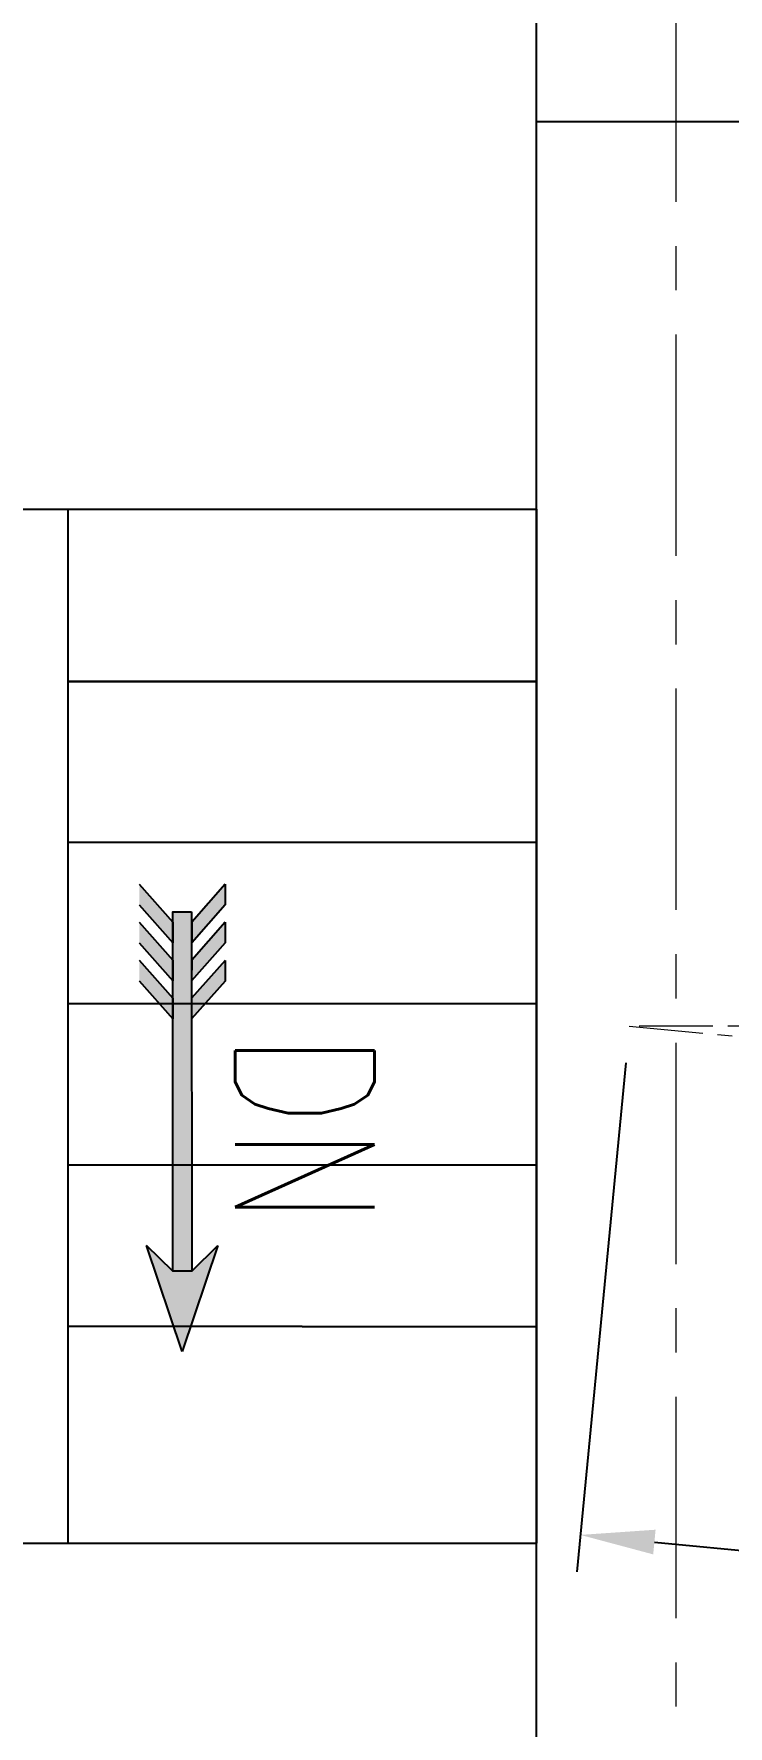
# Model space of a CAD drawing. Header units: millimetres. Extents: x -243837 to -5443, y 40 to 285140.
# Drawn here: x -147703 to -145463, y 17264 to 22726 of the extents above; entities that cross this region are included whole.
import ezdxf

# ---------------------------------------------------------------- set-up
doc = ezdxf.new("R2010")
doc.units = ezdxf.units.MM
doc.linetypes.add('CENTER', pattern=[50.8, 31.75, -6.35, 6.35, -6.35])
for name, color, linetype in [('0-45-GRID MARKS', 6, 'Continuous'), ('11', 7, 'Continuous'), ('CONTOUR50', 4, 'Continuous'), ('DWG', 7, 'Continuous')]:
    doc.layers.add(name, color=color, linetype=linetype)
for name, color, linetype, lineweight in [('5', 6, 'Continuous', 30), ('CEN', 1, 'CENTER', 9), ('R-OBJECT', 2, 'Continuous', 20)]:
    doc.layers.add(name, color=color, linetype=linetype, lineweight=lineweight)
doc.styles.add('KA', font='romans.shx', dxfattribs={"width": 0.7})
doc.styles.add('ROMANS_BIG', font='romans.shx', dxfattribs={"width": 0.85, "bigfont": 'bigfont.shx'})
doc.dimstyles.new('KAT', dxfattribs={"dimscale": 125, "dimtxt": 2.5, "dimasz": 2, "dimexe": 1, "dimexo": 0.06, "dimgap": 0.5, "dimtad": 1, "dimdec": 0, "dimzin": 0, "dimdsep": 46, "dimtxsty": 'KA', "dimcen": 1.5, "dimclrd": 1, "dimclre": 1, "dimclrt": 4, "dimadec": 0, "dimazin": 0, "dimtfac": 1, "dimtdec": 0, "dimtmove": 0, "dimatfit": 2, "dimfxl": 1.5, "dimtolj": 1, "dimtzin": 0, "dimarcsym": 0})

# ---------------------------------------------------------------- blocks, each defined once
blk = doc.blocks.new('A$C5DC45814')
blk = doc.blocks.new('A$C662E1037')
at = {"layer": 'DWG'}
h = blk.add_hatch(color=5, dxfattribs=at)
h.set_gradient(color1=(0, 0, 255), rotation=90, tint=1, name='INVCURVED')
h.paths.add_polyline_path([(63.1, 14.5), (7.8, -41.7), (7.7, -82.5), (63, -138.7), (-165.3, -62)])
h = blk.add_hatch(color=5, dxfattribs=at)
h.set_gradient(color1=(0, 0, 255), tint=1, name='CURVED')
h.paths.add_polyline_path([(632.3, 30.3), (676.8, 30.3), (595.1, -41.7), (550.6, -41.6)])
h.paths.add_polyline_path([(714.1, 30.3), (758.6, 30.2), (676.9, -41.7), (632.4, -41.7)])
h.paths.add_polyline_path([(796.3, 30.2), (840.8, 30.2), (759.1, -41.8), (714.6, -41.7)])
h = blk.add_hatch(color=5, dxfattribs=at)
h.set_gradient(color1=(0, 0, 255), rotation=90, tint=1)
h.paths.add_polyline_path([(781.3, -82.3), (7.8, -82.5), (7.8, -41.7), (781.3, -41.6)])
h = blk.add_hatch(color=5, dxfattribs=at)
h.set_gradient(color1=(0, 0, 255), rotation=180, tint=1, name='CURVED')
h.paths.add_polyline_path([(714.6, -82.5), (759.1, -82.5), (840.6, -154.6), (796.1, -154.6)])
h.paths.add_polyline_path([(632.4, -82.4), (676.9, -82.5), (758.5, -154.5), (714, -154.5)])
h.paths.add_polyline_path([(550.6, -82.4), (595.1, -82.4), (676.6, -154.5), (632.1, -154.5)])
at = {"layer": 'DWG', "color": 6}
for p, q in [((-165.3, -62, -4370), (63.1, 14.5, -4370)), ((7.8, -41.7, -4370), (63.1, 14.5, -4370)), ((632.3, 30.3, -4370), (550.6, -41.6, -4370)), ((676.8, 30.3, -4370), (595.1, -41.7, -4370)), ((714.1, 30.3, -4370), (632.4, -41.7, -4370)), ((758.6, 30.2, -4370), (676.9, -41.7, -4370)), ((796.3, 30.2, -4370), (714.6, -41.7, -4370)), ((840.8, 30.2, -4370), (759.1, -41.8, -4370)), ((63, -138.7, -4370), (-165.3, -62, -4370)), ((595.1, -41.7, -4370), (550.6, -41.6, -4370)), ((676.9, -41.7, -4370), (632.4, -41.7, -4370)), ((759.1, -41.8, -4370), (714.6, -41.7, -4370)), ((7.7, -82.5, -4370), (63, -138.7, -4370)), ((632.1, -154.5, -4370), (550.6, -82.4, -4370)), ((595.1, -82.4, -4370), (550.6, -82.4, -4370)), ((676.6, -154.5, -4370), (595.1, -82.4, -4370)), ((714, -154.5, -4370), (632.4, -82.4, -4370)), ((676.9, -82.5, -4370), (632.4, -82.4, -4370)), ((758.5, -154.5, -4370), (676.9, -82.5, -4370)), ((796.1, -154.6, -4370), (714.6, -82.5, -4370)), ((759.1, -82.5, -4370), (714.6, -82.5, -4370)), ((840.6, -154.6, -4370), (759.1, -82.5, -4370)), ((676.6, -154.5, -4370), (632.1, -154.5, -4370)), ((758.5, -154.5, -4370), (714, -154.5, -4370)), ((840.6, -154.6, -4370), (796.1, -154.6, -4370))]:
    blk.add_line(p, q, dxfattribs=at)
at = {"layer": 'DWG', "color": 6, "elevation": -4370}
blk.add_lwpolyline([(781.3, -82.3), (7.8, -82.5), (7.8, -41.7), (781.3, -41.6)], close=True, dxfattribs=at)
blk = doc.blocks.new('*D1053')
at = {"color": 1, "lineweight": -2, "transparency": 16777216}
for p, q in [((4272, 7584.6), (4166.7, 6489.3)), ((6872, 7334.6), (6766.7, 6239.3)), ((4333.7, 6553.7), (6615.1, 6334.3))]:
    blk.add_line(p, q, dxfattribs=at)
at = {"color": 1, "transparency": 16777216}
for points in [[(4336.2, 6580.2), (4331.1, 6527.1), (4174.4, 6569)], [(6617.7, 6360.8), (6612.6, 6307.7), (6774.4, 6319)]]:
    blk.add_solid(points, dxfattribs=at)
at = {"layer": 'DEFPOINTS', "color": 0, "transparency": 16777216}
for p in [(4279.7, 7664.2, 47.4), (6879.7, 7414.2, 47.4), (6774.4, 6319)]:
    blk.add_point(p, dxfattribs=at)
at = {"color": 4, "transparency": 16777216, "insert": (5474.1, 6584.6), "char_height": 200, "attachment_point": 5, "rotation": 354.5077, "style": 'KA'}
blk.add_mtext('\\A1;2612', dxfattribs=at)
blk = doc.blocks.new('RL 44.734 NEW')
at = {"layer": '0-45-GRID MARKS', "elevation": 47.4}
for points in [[(4079.7, 10210.2), (4679.7, 10210.2), (4679.7, 9610.2), (4079.7, 9610.2)], [(4079.7, 10210.2), (9679.7, 10210.2), (9679.7, 3614.2), (4079.7, 3614.2)]]:
    blk.add_lwpolyline(points, close=True, dxfattribs=at)
at = {"layer": '5', "color": 3, "ltscale": 0.75, "extrusion": (-8.32378e-06, 2.19344e-05, 1)}
for p, q in [((3071.8, 8405.9, 1468150.1), (4079.7, 8405.9, 1468150.1)), ((3071.8, 8060.1, 1468150.1), (4079.7, 8058.9, 1468150.1)), ((3071.8, 7712.8, 1468150.1), (4079.7, 7711.7, 1468150.1)), ((3071.8, 7365.5, 1468150.1), (4079.7, 7364.4, 1468150.1)), ((3071.8, 7018.3, 1468150.1), (4079.7, 7017.1, 1468150.1))]:
    blk.add_line(p, q, dxfattribs=at)
at = {"layer": 'CEN', "color": 1, "ltscale": 15}
blk.add_line((4379.7, 9914.2, 47.4), (4379.7, 3914.2, 47.4), dxfattribs=at)
at = {"layer": 'CONTOUR50', "ltscale": 0.75, "extrusion": (-8.32378e-06, 2.19344e-05, 1)}
for p, q in [((1879.8, 8776.4, 47.4), (4079.7, 8776.4, 47.4)), ((3071.8, 8776.4, 47.4), (3071.8, 6551.6, 47.4)), ((4079.7, 8776.4, 47.4), (4079.7, 6551.6, 47.4)), ((1879.8, 6551.6, 47.4), (4079.7, 6551.6, 47.4))]:
    blk.add_line(p, q, dxfattribs=at)
at = {"layer": 'R-OBJECT', "color": 1, "linetype": 'CENTER', "ltscale": 5}
for p, q in [((5729.7, 7664.2, 47.4), (4279.7, 7664.2, 47.4)), ((4279.7, 7664.2, 47.4), (6879.7, 7414.2, 47.4))]:
    blk.add_line(p, q, dxfattribs=at)
at = {"color": 0, "lineweight": 0, "extrusion": (8.32378e-06, -2.19344e-05, 1), "rotation": 90.00000001046091}
blk.add_blockref('A$C662E1037', (3243.5, 7161.1, 1472520), dxfattribs=at)
at = {"layer": '11', "linetype": 'ByBlock', "extrusion": (-8.32378e-06, 2.19344e-05, 1)}
ref = blk.add_blockref('A$C5DC45814', (3445.6, 8920.7, 1678344.2), dxfattribs=dict(at, xscale=0.7199999999084189, yscale=0.7199999999084189, zscale=0.7199999999084189, rotation=269.9930526763674))
ref.add_attrib('SS', 'DN', (3445.5, 7613.6, 1678344.2), dxfattribs={"layer": '0', "extrusion": (-8.32378e-06, 2.19344e-05, 1), "height": 300, "rotation": 269.9931, "style": 'ROMANS_BIG', "width": 0.75})
dim = blk.add_linear_dim(base=(6774.4, 6319), p1=(4279.7, 7664.2, 47.4), p2=(6879.7, 7414.2, 47.4), angle=354.5077, dimstyle='KAT', override={"dimscale": 80, "dimexo": 1, "dimfxl": 0.18, "dimarcsym": 1})
dim.commit()
dim.dimension.update_dxf_attribs({"geometry": '*D1053', "text_midpoint": (5460.7, 6445.3), "dimtype": 129})

msp = doc.modelspace()

# ---------------------------------------------------------------- block references
at = {"color": 8, "ltscale": 10, "xscale": 1.5, "yscale": 1.5, "zscale": 1.5}
msp.add_blockref('RL 44.734 NEW', (-152201.53, 8027.4, -23.71), dxfattribs=at)

doc.saveas('drawing.dxf')
